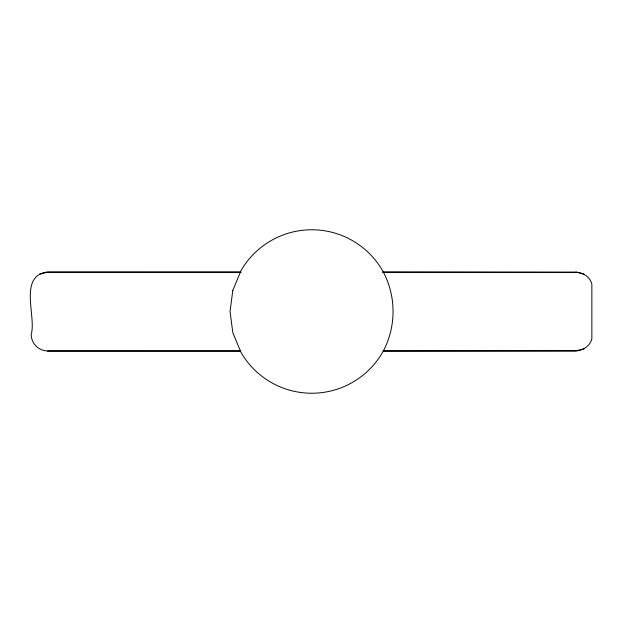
<?xml version="1.0" encoding="UTF-8"?>
<svg xmlns="http://www.w3.org/2000/svg" width="623" height="623" viewBox="0 0 623 623"><rect width="100%" height="100%" fill="white"/><g stroke="black" fill="none" stroke-linecap="round" stroke-linejoin="round"><path stroke-width="0.93" d="M584.234 348.818L576.057 350.733L383.129 350.998L576.057 351.006C583.237 350.391 590.02 346.154 591.85 338.889L591.85 284.111C590.02 276.885 583.307 272.539 576.057 272.274L383.129 271.994M240.431 271.994L47.496 271.994C17.981 275.545 36.679 316.873 31.15 334.66C31.5 343.701 38.455 350.656 47.496 351.006L240.431 351.006M39.327 274.182L47.496 272.267L241.21 272.274M382.351 272.274L576.057 272.274M47.496 351.006L240.665 350.998M576.057 271.994L584.234 274.182M232.831 290.341L230.043 311.5L232.831 332.659L240.992 352.369A81.738 81.738 0 0 0 382.561 352.369C396.532 327.2 396.532 295.8 382.561 270.631A81.738 81.738 0 0 0 240.992 270.631L232.831 290.341"/></g></svg>
